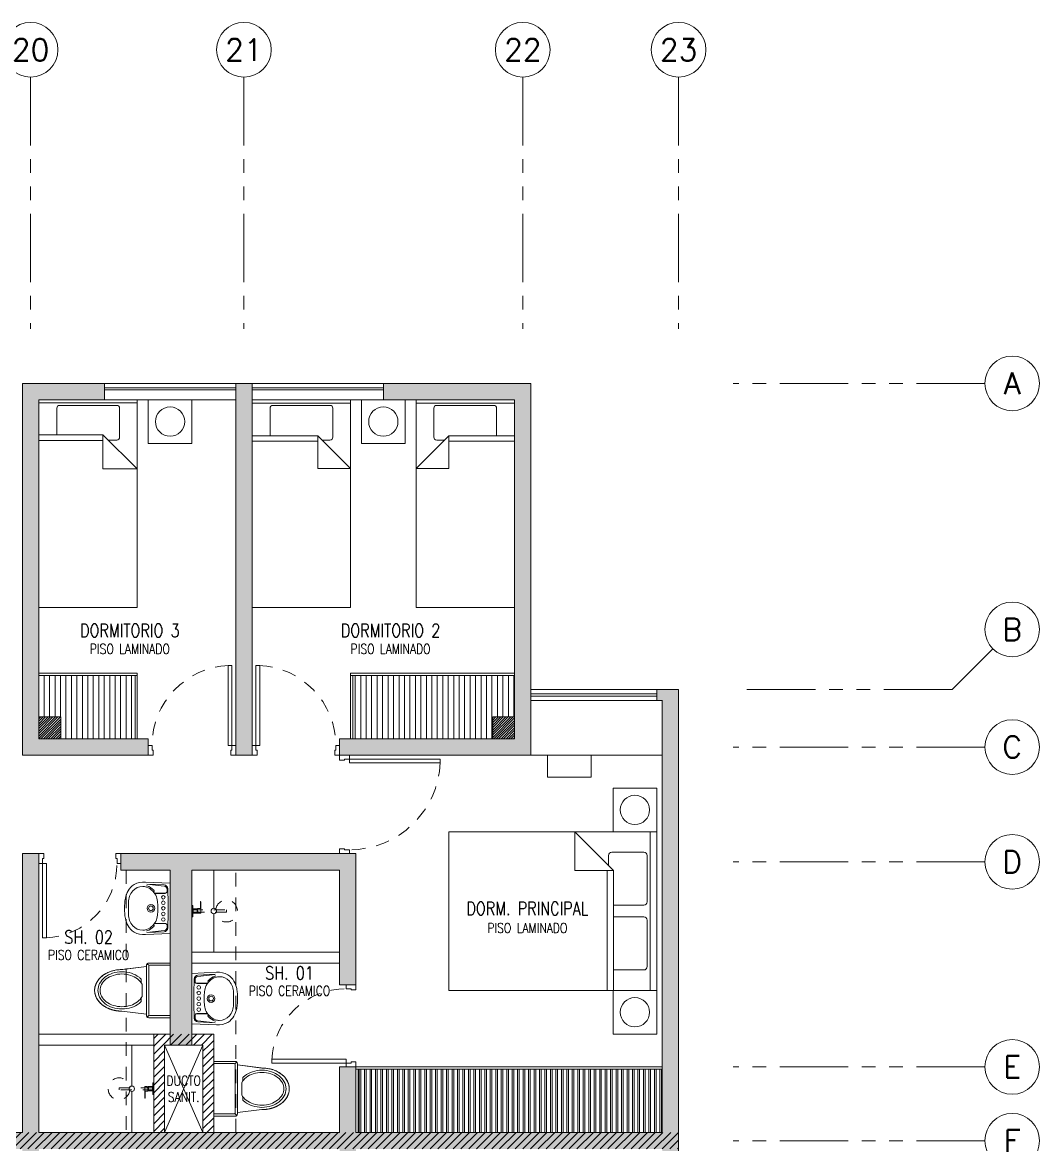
# Model space of a CAD drawing. Header units: millimetres. Extents: x 3765 to 3833, y 1327 to 1657.
# Drawn here: x 3812.52 to 3821.82, y 1438.63 to 1448.89 of the extents above; entities that cross this region are included whole.
import ezdxf
from ezdxf.enums import TextEntityAlignment as Align

# ---------------------------------------------------------------- set-up
doc = ezdxf.new("R2010")
doc.units = ezdxf.units.MM
for name, pattern in [('HIDDEN2', [0.1875, 0.125, -0.0625]), ('PHANTOM', [63.5, 31.75, -6.35, 6.35, -6.35, 6.35, -6.35]), ('PHANTOM2', [1.25, 0.625, -0.125, 0.125, -0.125, 0.125, -0.125]), ('X-REF_DP_Arquitectura$0$HIDDEN', [0.375, 0.25, -0.125])]:
    doc.linetypes.add(name, pattern=pattern)
doc.layers.get('0').update_dxf_attribs({"color": 251, "lineweight": 9})
doc.layers.get('DEFPOINTS').update_dxf_attribs({"color": 251, "lineweight": 9})
for name, color, linetype, lineweight in [('A-COTAS EXT', 251, 'Continuous', 13), ('A-EJES', 251, 'PHANTOM', 13), ('A-HATCH', 251, 'Continuous', 13), ('A-LINEAS', 251, 'Continuous', 13), ('A-MOBILIARIO', 251, 'Continuous', 13), ('A-MURO BAJO', 251, 'Continuous', 13), ('A-MUROS', 251, 'Continuous', 13), ('A-PROYECCIONES', 251, 'HIDDEN2', 13), ('A-SANITARIOS', 251, 'Continuous', 13), ('A-TEXTO-ACABADO PISO', 251, 'Continuous', 13), ('A-TEXTO-AMBIENTE', 251, 'Continuous', 13), ('A_20_Estructuras', 251, 'Continuous', 13), ('A_50_TextoAmbiente', 251, 'Continuous', 13), ('A_50_TextoIndicaciones', 251, 'Continuous', 13), ('A_50_Vigas', 251, 'X-REF_DP_Arquitectura$0$HIDDEN', 13), ('A_60_HatchEstructuras', 251, 'Continuous', 13), ('DLP_MOBILIARIO FIJO', 251, 'Continuous', 13), ('MURO CF 120', 251, 'Continuous', 13), ('MURO CF 60', 251, 'Continuous', 13)]:
    doc.layers.add(name, color=color, linetype=linetype, lineweight=lineweight)
doc.styles.add('ROMANS', font='romans.shx', dxfattribs={"width": 0.8})
pattern_1 = [(45, (-21.67, -43.67528), (-0.03535534, 0.03535534), [])]

# ---------------------------------------------------------------- blocks, each defined once
blk = doc.blocks.new('EF-TP')
at = {"layer": 'A_60_HatchEstructuras'}
h = blk.add_hatch(color=256, dxfattribs=at)
h.dxf.hatch_style = 1
h.paths.add_polyline_path([(43.85, -3.25), (42.85, -3.25), (42.85, -0.15), (43.45, -0.15), (43.45, 0), (42.7, 0), (42.7, -3.4), (43.85, -3.4)])
h.paths.add_polyline_path([(44.8, 0), (44.65, 0), (44.65, -3.4), (44.8, -3.4)])
h.paths.add_polyline_path([(47.35, 0), (46, 0), (46, -0.15), (47.2, -0.15), (47.2, -3.25), (45.6, -3.25), (45.6, -3.4), (47.35, -3.4)])
h = blk.add_hatch(color=256, dxfattribs=at)
h.dxf.hatch_style = 1
h.paths.add_polyline_path([(48.7, -2.8), (48.5, -2.8), (48.5, -2.9), (48.55, -2.9), (48.55, -6.85), (45.75, -6.85), (45.75, -6.25), (45.6, -6.25), (45.6, -6.85), (42.85, -6.85), (42.85, -4.3), (42.7, -4.3), (42.7, -6.85), (39.85, -6.85), (39.85, -7), (42.7, -7), (42.7, -9.55), (42.85, -9.55), (42.85, -7), (45.6, -7), (45.6, -7.6), (45.75, -7.6), (45.75, -7), (48.55, -7), (48.55, -10.95), (48.5, -10.95), (48.5, -11.05), (48.7, -11.05)])
h.paths.add_polyline_path([(45.75, -4.3), (43.6, -4.3), (43.6, -4.45), (44.05, -4.45), (44.05, -6.05), (44.25, -6.05), (44.25, -4.45), (45.6, -4.45), (45.6, -5.5), (45.75, -5.5)], flags=17)
h.paths.add_polyline_path([(45.75, -8.35), (45.603, -8.35), (45.6, -8.35), (45.6, -9.4), (44.25, -9.4), (44.25, -7.8), (44.05, -7.8), (44.05, -9.4), (43.6, -9.4), (43.6, -9.55), (45.75, -9.55)], flags=17)
at = {"elevation": 0}
for points in [[(44.35, -6.85), (44, -6.05)], [(44.35, -6.05), (44, -6.85)]]:
    blk.add_lwpolyline(points, dxfattribs=at)
at = {"layer": 'A_20_Estructuras'}
for points in [[(44.8, 0), (44.65, 0), (44.65, -3.4), (44.8, -3.4)], [(47.35, 0), (46, 0), (46, -0.15), (47.2, -0.15), (47.2, -3.25), (45.6, -3.25), (45.6, -3.4), (47.35, -3.4)], [(43.85, -3.25), (42.85, -3.25), (42.85, -0.15), (43.45, -0.15), (43.45, 0), (42.7, 0), (42.7, -3.4), (43.85, -3.4)], [(45.75, -4.3), (43.6, -4.3), (43.6, -4.45), (44.05, -4.45), (44.05, -6.05), (44.25, -6.05), (44.25, -4.45), (45.6, -4.45), (45.6, -5.5), (45.75, -5.5)]]:
    blk.add_lwpolyline(points, close=True, dxfattribs=at)
blk.add_lwpolyline([(48.7, -11.05), (48.7, -2.8), (48.5, -2.8), (48.5, -2.9), (48.55, -2.9), (48.55, -6.85), (45.75, -6.85), (45.75, -6.25), (45.6, -6.25), (45.6, -6.85), (42.85, -6.85), (42.85, -4.3), (42.7, -4.3), (42.7, -6.85), (39.85, -6.85), (39.85, -7)], dxfattribs=at)
at = {"layer": 'A_50_Vigas'}
for p, q in [((43.45, 0), (44.65, 0)), ((44.8, 0), (46, 0)), ((48.5, -2.8), (47.35, -2.8)), ((44.25, -6.05, 0), (44.35, -6.05, 0))]:
    blk.add_line(p, q, dxfattribs=at)
at = {"layer": 'A_50_Vigas', "elevation": 0}
blk.add_lwpolyline([(44, -6.85), (44, -6.05), (44.05, -6.05)], dxfattribs=at)
at = {"layer": 'A_50_Vigas'}
blk.add_lwpolyline([(44.25, -6.05), (44.35, -6.05), (44.35, -6.85)], dxfattribs=at)
blk = doc.blocks.new('TEXTO AMBIENTES PT')
at = {"layer": 'A-TEXTO-ACABADO PISO', "char_height": 0.09, "attachment_point": 2, "style": 'ROMANS'}
for s, insert in [('PISO LAMINADO', (43.682, -2.383)), ('PISO LAMINADO', (46.066, -2.383)), ('PISO LAMINADO', (47.317, -4.935)), ('PISO CERAMICO', (43.305, -5.181)), ('PISO CERAMICO', (45.142, -5.509))]:
    blk.add_mtext_dynamic_manual_height_columns(s, width=1.20225, gutter_width=12.5, heights=[0], dxfattribs=dict(at, insert=insert))
at = {"layer": 'A-TEXTO-AMBIENTE', "style": 'ROMANS', "width": 0.8}
for s, p in [('DORMITORIO 3', (43.682, -2.32)), ('DORMITORIO 2', (46.066, -2.32)), ('DORM. PRINCIPAL', (47.317, -4.862)), ('SH. 02', (43.305, -5.123)), ('SH. 01', (45.142, -5.451))]:
    blk.add_text(s, height=0.12, dxfattribs=at).set_placement(p, align=Align.CENTER)
blk = doc.blocks.new('Ejes_Torre C')
at = {"layer": 'A-COTAS EXT'}
blk.add_line((52.55, 11.05), (52.923, 11.423), dxfattribs=at)
at = {"layer": 'A-EJES', "linetype": 'PHANTOM2'}
for points in [[(44.125, 16.65), (44.125, 14.35)], [(46.075, 16.65), (46.075, 14.35)], [(48.625, 16.65), (48.625, 14.35)], [(50.05, 16.65), (50.05, 14.35)], [(52.85, 13.85), (50.55, 13.85)], [(52.55, 11.05), (50.55, 11.05)], [(52.85, 10.525), (50.55, 10.525)], [(52.85, 9.475), (50.55, 9.475)], [(52.85, 7.6), (50.55, 7.6)], [(52.85, 6.925), (50.55, 6.925)]]:
    blk.add_lwpolyline(points, dxfattribs=at)
at = {"layer": 'A-EJES', "linetype": 'Continuous'}
for centre in [(44.125, 16.9), (46.075, 16.9), (48.625, 16.9), (50.05, 16.9), (53.1, 13.85), (53.1, 11.6), (53.1, 10.525), (53.1, 9.475), (53.1, 7.6), (53.1, 6.925)]:
    blk.add_circle(centre, 0.25, dxfattribs=at)
at = {"layer": 'A-EJES', "linetype": 'Continuous', "style": 'ROMANS'}
for s, p in [('20', (44.125, 16.9)), ('21', (46.075, 16.9)), ('22', (48.625, 16.9)), ('23', (50.05, 16.9))]:
    blk.add_text(s, height=0.2, dxfattribs=at).set_placement(p, align=Align.MIDDLE_CENTER)
for s, p in [('A', (53.1, 13.85)), ('B', (53.1, 11.6)), ('C', (53.1, 10.525)), ('D', (53.1, 9.475)), ('E', (53.1, 7.6)), ('F', (53.1, 6.925))]:
    blk.add_text(s, height=0.2, rotation=0, dxfattribs=at).set_placement(p, align=Align.MIDDLE_CENTER)
blk = doc.blocks.new('TEXTO DUCTOS PT')
at = {"layer": 'A_50_TextoIndicaciones', "insert": (44.175, -6.45), "char_height": 0.09, "width": 0.4157, "attachment_point": 5, "style": 'ROMANS'}
blk.add_mtext('\\pxsm1,t16;DUCTO SANIT.', dxfattribs=at)
blk = doc.blocks.new('pisos superiores')
at = {"layer": 'DLP_MOBILIARIO FIJO'}
h = blk.add_hatch(dxfattribs=at)
h.set_pattern_fill('_USER', color=8, scale=0.05, angle=270, pattern_type=0)
h.set_pattern_definition([(270, (22.9, -6.524964), (0.05, -9e-18), [])])
h.paths.add_polyline_path([(22.95, -6.375), (20.15, -6.375), (20.15, -5.795), (22.95, -5.795)])
at = {"layer": 'A-MOBILIARIO'}
blk.add_lwpolyline([(21.75, -2.925), (21.75, -2.425), (22.95, -2.425), (22.95, -2.925)], close=True, dxfattribs=at)
at = {"layer": 'A-MUROS'}
for p, q in [((22.9, -2.325, 0), (23.1, -2.325, 0)), ((23.1, -2.325, 0), (23.1, -10.575, 0))]:
    blk.add_line(p, q, dxfattribs=at)
blk.add_lwpolyline([(22.9, -2.325), (22.9, -2.425), (22.95, -2.425), (22.95, -6.375), (20.15, -6.375)], dxfattribs=at)
at = {"layer": 'DLP_MOBILIARIO FIJO', "elevation": 0}
blk.add_lwpolyline([(20.15, -5.775), (20.15, -5.795), (22.95, -5.795), (22.95, -5.775)], close=True, dxfattribs=at)
at = {"layer": 'DLP_MOBILIARIO FIJO', "color": 8, "elevation": 0}
blk.add_lwpolyline([(22.95, -6.375), (20.15, -6.375), (20.15, -5.795), (22.95, -5.795)], close=True, dxfattribs=at)
blk = doc.blocks.new('TORRE F HATCH CORTAFUEGO')
at = {"layer": 'MURO CF 60'}
h = blk.add_hatch(dxfattribs=at)
h.set_pattern_fill('_USER', color=8, scale=0.05, angle=45, pattern_type=0)
h.set_pattern_definition(pattern_1)
h.paths.add_polyline_path([(-3.45, -42.1), (-2.9, -42.1), (-2.9, -42.2), (-3.45, -42.2)])
h = blk.add_hatch(dxfattribs=at)
h.set_pattern_fill('_USER', color=8, scale=0.05, angle=45, pattern_type=0)
h.set_pattern_definition(pattern_1)
h.paths.add_polyline_path([(-3.45, -43), (-3.35, -43), (-3.35, -42.2), (-3.45, -42.2)])
h = blk.add_hatch(dxfattribs=at)
h.set_pattern_fill('_USER', color=8, scale=0.05, angle=45, pattern_type=0)
h.set_pattern_definition(pattern_1)
h.paths.add_polyline_path([(-2.9, -43), (-3, -43), (-3, -42.2), (-2.9, -42.2)])
h = blk.add_hatch(dxfattribs=at)
h.set_pattern_fill('_USER', color=8, scale=0.05, angle=45, pattern_type=0)
h.set_pattern_definition(pattern_1)
h.paths.add_polyline_path([(-7.5, -43), (1.35, -43), (1.35, -43.15), (-7.5, -43.15)])
blk = doc.blocks.new('A$C77AB7FBD')
at = {"linetype": 'Continuous'}
for p, q in [((0, 0), (0, 1.9)), ((0.9, 1.9), (0, 1.9)), ((0.9, 1.87), (0, 1.87)), ((0.191, 1.849), (0.712, 1.849)), ((0.9, 0), (0.9, 1.9)), ((0.164, 1.57), (0.164, 1.822)), ((0.739, 1.822), (0.739, 1.558)), ((0.6, 1.57), (0, 1.57)), ((0.6, 1.27), (0.6, 1.57)), ((0.9, 1.27), (0.6, 1.57)), ((0.6, 1.52), (0, 1.52)), ((0.712, 1.532), (0.638, 1.532)), ((0.9, 1.27), (0.6, 1.27)), ((0.9, 0), (0, 0))]:
    blk.add_line(p, q, dxfattribs=at)
for centre, start, end in [((0.191, 1.822), 90, 180), ((0.712, 1.822), 0, 90), ((0.712, 1.558), 270, 0)]:
    blk.add_arc(centre, 0.0267, start, end, dxfattribs=at)
blk = doc.blocks.new('A$C2EBA15F5')
blk.add_lwpolyline([(0, 0.4), (0, 0), (0.4, 0), (0.4, 0.4)], close=True)
blk.add_circle((0.2, 0.2), 0.134)
blk = doc.blocks.new('CAMA PROYECCION')
for p, q in [((37.495, 40.642, 0), (37.495, 38.771, 0)), ((38.395, 40.642, 0), (37.495, 40.642, 0)), ((38.395, 38.771, 0), (38.395, 40.642, 0)), ((38.081, 39.374, 0), (38.395, 39.374, 0)), ((38.395, 39.374, 0), (38.081, 39.064, 0)), ((38.081, 39.064, 0), (38.081, 39.374, 0)), ((38.081, 39.113, 0), (37.495, 39.113, 0)), ((38.207, 39.111, 0), (38.127, 39.111, 0)), ((37.495, 39.064, 0), (38.081, 39.064, 0)), ((37.495, 38.742, 0), (37.495, 38.997, 0)), ((37.659, 39.064, 0), (37.659, 38.82, 0)), ((38.234, 38.82, 0), (38.234, 39.084, 0)), ((38.395, 38.742, 0), (38.395, 38.997, 0)), ((37.686, 38.794, 0), (38.207, 38.794, 0)), ((37.495, 38.771, 0), (38.395, 38.771, 0)), ((37.495, 38.742, 0), (38.395, 38.742, 0))]:
    blk.add_line(p, q)
at = {"elevation": 0}
blk.add_lwpolyline([(38.495, 38.742), (38.495, 39.142), (38.895, 39.142), (38.895, 38.742)], close=True, dxfattribs=at)
blk.add_circle((38.695, 38.942, 0), 0.134)
for centre, start, end in [((38.207, 39.084, 0), 0, 90), ((37.686, 38.82, 0), 180, 270), ((38.207, 38.82, 0), 270, 0)]:
    blk.add_arc(centre, 0.0267, start, end)
blk = doc.blocks.new('A$C3E6679A6')
for p, q in [((0, 1.904), (1.45, 1.904)), ((0, 1.844), (0, 1.904)), ((1.45, 1.904), (1.45, 1.844))]:
    blk.add_line(p, q)
at = {"linetype": 'Continuous'}
for p, q in [((0, 1.844), (1.45, 1.844)), ((0, 0.004), (0, 1.844)), ((0.187, 1.509), (0.187, 1.786)), ((0.217, 1.817), (0.641, 1.817)), ((0.672, 1.786), (0.672, 1.509)), ((0.778, 1.509), (0.778, 1.786)), ((0.809, 1.817), (1.233, 1.817)), ((1.263, 1.786), (1.263, 1.493)), ((1.45, 1.844), (1.45, 0.004)), ((0, 1.508), (1.095, 1.508)), ((1.095, 1.452), (0, 1.452)), ((1.45, 1.154), (1.095, 1.508)), ((1.095, 1.508), (1.095, 1.154)), ((1.233, 1.462), (1.142, 1.462)), ((1.095, 1.154), (1.45, 1.154)), ((1.45, 0.004), (0, 0.004))]:
    blk.add_line(p, q, dxfattribs=at)
for centre, start, end in [((0.217, 1.786), 90, 180), ((0.641, 1.786), 0, 90), ((0.809, 1.786), 90, 180), ((1.233, 1.786), 0, 90), ((1.233, 1.493), 270, 0)]:
    blk.add_arc(centre, 0.0306, start, end, dxfattribs=at)
at = {"layer": 'DEFPOINTS', "color": 0, "linetype": 'ByBlock'}
for p in [(0, 1.904), (0, 0)]:
    blk.add_point(p, dxfattribs=at)
blk = doc.blocks.new('SIFON JET_PLANTA')
for p, q in [((-0.215, 0.218, 0), (-0.44, 0.19, 0)), ((-0.215, -0.23, 0), (-0.215, 0.23, 0)), ((-0.209, 0.244, 0), (-0.192, 0.227, 0)), ((-0.195, 0.25, 0), (0, 0.25, 0)), ((-0.195, -0.22, 0), (-0.195, 0.22, 0)), ((-0.185, 0.23, 0), (0, 0.23, 0)), ((0, 0.25, 0), (0, -0.25, 0)), ((-0.265, 0.072, 0), (-0.265, 0.103, 0)), ((-0.255, -0.056, 0), (-0.255, 0.056, 0)), ((-0.265, -0.103, 0), (-0.265, -0.072, 0)), ((-0.215, -0.218, 0), (-0.44, -0.19, 0)), ((-0.209, -0.244, 0), (-0.192, -0.227, 0)), ((0, -0.25, 0), (-0.195, -0.25, 0)), ((0, -0.23, 0), (-0.185, -0.23, 0))]:
    blk.add_line(p, q)
at = {"extrusion": (-2.64698e-23, 6.61744e-24, -1)}
for p, q in [((-0.432, 0.191, 0), (-0.215, 0.218, 0)), ((-0.215, 0.232, 0), (-0.214, 0.236, 0)), ((-0.215, 0.228, 0), (-0.215, 0.232, 0)), ((-0.215, 0.223, 0), (-0.215, 0.228, 0)), ((-0.215, 0.218, 0), (-0.215, 0.223, 0)), ((-0.214, 0.236, 0), (-0.213, 0.239, 0)), ((-0.213, 0.239, 0), (-0.211, 0.242, 0)), ((-0.211, 0.242, 0), (-0.209, 0.244, 0)), ((-0.209, 0.244, 0), (-0.208, 0.245, 0)), ((-0.208, 0.245, 0), (-0.205, 0.247, 0)), ((-0.205, 0.247, 0), (-0.201, 0.249, 0)), ((-0.201, 0.249, 0), (-0.195, 0.25, 0)), ((-0.195, 0.25, 0), (-0.195, 0.25, 0)), ((-0.195, 0.25, 0), (-0.161, 0.25, 0)), ((-0.161, 0.25, 0), (-0.097, 0.25, 0)), ((-0.097, 0.25, 0), (-0.032, 0.25, 0)), ((-0.032, 0.25, 0), (0, 0.25, 0)), ((0, 0.25, 0), (0, -0.25, 0)), ((-0.65, 0.102, 0), (-0.645, 0.108, 0)), ((-0.645, 0.108, 0), (-0.639, 0.115, 0)), ((-0.639, 0.115, 0), (-0.633, 0.121, 0)), ((-0.633, 0.121, 0), (-0.63, 0.123, 0)), ((-0.63, 0.123, 0), (-0.625, 0.128, 0)), ((-0.625, 0.128, 0), (-0.621, 0.131, 0)), ((-0.621, 0.131, 0), (-0.617, 0.134, 0)), ((-0.617, 0.134, 0), (-0.611, 0.139, 0)), ((-0.611, 0.139, 0), (-0.606, 0.142, 0)), ((-0.606, 0.142, 0), (-0.6, 0.146, 0)), ((-0.6, 0.146, 0), (-0.596, 0.148, 0)), ((-0.596, 0.148, 0), (-0.591, 0.152, 0)), ((-0.591, 0.152, 0), (-0.586, 0.154, 0)), ((-0.586, 0.154, 0), (-0.579, 0.158, 0)), ((-0.579, 0.158, 0), (-0.569, 0.163, 0)), ((-0.569, 0.163, 0), (-0.552, 0.17, 0)), ((-0.552, 0.17, 0), (-0.546, 0.172, 0)), ((-0.546, 0.172, 0), (-0.538, 0.175, 0)), ((-0.538, 0.175, 0), (-0.535, 0.176, 0)), ((-0.535, 0.176, 0), (-0.526, 0.178, 0)), ((-0.526, 0.178, 0), (-0.522, 0.18, 0)), ((-0.522, 0.18, 0), (-0.515, 0.181, 0)), ((-0.515, 0.181, 0), (-0.508, 0.183, 0)), ((-0.508, 0.183, 0), (-0.502, 0.184, 0)), ((-0.502, 0.184, 0), (-0.486, 0.187, 0)), ((-0.486, 0.187, 0), (-0.476, 0.188, 0)), ((-0.476, 0.188, 0), (-0.473, 0.188, 0)), ((-0.473, 0.188, 0), (-0.464, 0.189, 0)), ((-0.464, 0.189, 0), (-0.455, 0.19, 0)), ((-0.455, 0.19, 0), (-0.449, 0.19, 0)), ((-0.449, 0.19, 0), (-0.44, 0.19, 0)), ((-0.44, 0.19, 0), (-0.432, 0.191, 0)), ((-0.69, 0.01, 0), (-0.689, 0.014, 0)), ((-0.69, 0.004, 0), (-0.69, 0.01, 0)), ((-0.69, 0, 0), (-0.69, 0.004, 0)), ((-0.689, 0.019, 0), (-0.688, 0.024, 0)), ((-0.689, 0.014, 0), (-0.689, 0.019, 0)), ((-0.688, 0.024, 0), (-0.687, 0.028, 0)), ((-0.688, 0.024, 0), (-0.688, 0.024, 0)), ((-0.687, 0.031, 0), (-0.685, 0.036, 0)), ((-0.687, 0.028, 0), (-0.687, 0.031, 0)), ((-0.685, 0.036, 0), (-0.684, 0.042, 0)), ((-0.685, 0.036, 0), (-0.685, 0.036, 0)), ((-0.684, 0.042, 0), (-0.682, 0.048, 0)), ((-0.684, 0.042, 0), (-0.684, 0.042, 0)), ((-0.682, 0.048, 0), (-0.68, 0.052, 0)), ((-0.68, 0.052, 0), (-0.679, 0.055, 0)), ((-0.679, 0.055, 0), (-0.678, 0.058, 0)), ((-0.678, 0.058, 0), (-0.674, 0.066, 0)), ((-0.674, 0.066, 0), (-0.672, 0.07, 0)), ((-0.674, 0.066, 0), (-0.674, 0.066, 0)), ((-0.672, 0.07, 0), (-0.671, 0.073, 0)), ((-0.671, 0.073, 0), (-0.669, 0.076, 0)), ((-0.669, 0.076, 0), (-0.667, 0.078, 0)), ((-0.667, 0.078, 0), (-0.665, 0.082, 0)), ((-0.665, 0.082, 0), (-0.663, 0.085, 0)), ((-0.663, 0.085, 0), (-0.661, 0.088, 0)), ((-0.661, 0.088, 0), (-0.657, 0.094, 0)), ((-0.657, 0.094, 0), (-0.653, 0.098, 0)), ((-0.657, 0.094, 0), (-0.657, 0.094, 0)), ((-0.653, 0.098, 0), (-0.65, 0.102, 0)), ((-0.653, 0.098, 0), (-0.653, 0.098, 0)), ((-0.69, -0.007, 0), (-0.69, 0, 0)), ((-0.69, -0.011, 0), (-0.69, -0.007, 0)), ((-0.689, -0.016, 0), (-0.69, -0.011, 0)), ((-0.688, -0.023, 0), (-0.689, -0.016, 0)), ((-0.688, -0.026, 0), (-0.688, -0.023, 0)), ((-0.687, -0.03, 0), (-0.688, -0.026, 0)), ((-0.686, -0.032, 0), (-0.687, -0.03, 0)), ((-0.685, -0.036, 0), (-0.686, -0.032, 0)), ((-0.684, -0.042, 0), (-0.685, -0.036, 0)), ((-0.683, -0.046, 0), (-0.684, -0.042, 0)), ((-0.681, -0.049, 0), (-0.683, -0.046, 0)), ((-0.68, -0.052, 0), (-0.681, -0.049, 0)), ((-0.679, -0.055, 0), (-0.68, -0.052, 0)), ((-0.678, -0.058, 0), (-0.679, -0.055, 0)), ((-0.677, -0.06, 0), (-0.678, -0.058, 0)), ((-0.675, -0.064, 0), (-0.677, -0.06, 0)), ((-0.672, -0.07, 0), (-0.675, -0.064, 0)), ((-0.671, -0.073, 0), (-0.672, -0.07, 0)), ((-0.668, -0.077, 0), (-0.671, -0.073, 0)), ((-0.665, -0.083, 0), (-0.668, -0.077, 0)), ((-0.662, -0.086, 0), (-0.665, -0.083, 0)), ((-0.66, -0.09, 0), (-0.662, -0.086, 0)), ((-0.655, -0.096, 0), (-0.66, -0.09, 0)), ((-0.649, -0.103, 0), (-0.655, -0.096, 0)), ((-0.646, -0.107, 0), (-0.649, -0.103, 0)), ((-0.64, -0.114, 0), (-0.646, -0.107, 0)), ((-0.638, -0.116, 0), (-0.64, -0.114, 0)), ((-0.635, -0.119, 0), (-0.638, -0.116, 0)), ((-0.634, -0.12, 0), (-0.635, -0.119, 0)), ((-0.635, -0.119, 0), (-0.635, -0.119, 0)), ((-0.632, -0.122, 0), (-0.634, -0.12, 0)), ((-0.63, -0.123, 0), (-0.632, -0.122, 0)), ((-0.632, -0.122, 0), (-0.632, -0.122, 0)), ((-0.629, -0.124, 0), (-0.63, -0.123, 0)), ((-0.628, -0.125, 0), (-0.629, -0.124, 0)), ((-0.626, -0.127, 0), (-0.628, -0.125, 0)), ((-0.625, -0.128, 0), (-0.626, -0.127, 0)), ((-0.623, -0.129, 0), (-0.625, -0.128, 0)), ((-0.625, -0.128, 0), (-0.625, -0.128, 0)), ((-0.622, -0.13, 0), (-0.623, -0.129, 0)), ((-0.621, -0.131, 0), (-0.622, -0.13, 0)), ((-0.62, -0.132, 0), (-0.621, -0.131, 0)), ((-0.619, -0.132, 0), (-0.62, -0.132, 0)), ((-0.618, -0.133, 0), (-0.619, -0.132, 0)), ((-0.617, -0.134, 0), (-0.618, -0.133, 0)), ((-0.615, -0.135, 0), (-0.617, -0.134, 0)), ((-0.614, -0.136, 0), (-0.615, -0.135, 0)), ((-0.612, -0.138, 0), (-0.614, -0.136, 0)), ((-0.609, -0.14, 0), (-0.612, -0.138, 0)), ((-0.607, -0.141, 0), (-0.609, -0.14, 0)), ((-0.606, -0.142, 0), (-0.607, -0.141, 0)), ((-0.604, -0.143, 0), (-0.606, -0.142, 0)), ((-0.602, -0.145, 0), (-0.604, -0.143, 0)), ((-0.6, -0.146, 0), (-0.602, -0.145, 0)), ((-0.599, -0.147, 0), (-0.6, -0.146, 0)), ((-0.596, -0.148, 0), (-0.599, -0.147, 0)), ((-0.595, -0.149, 0), (-0.596, -0.148, 0)), ((-0.594, -0.15, 0), (-0.595, -0.149, 0)), ((-0.592, -0.151, 0), (-0.594, -0.15, 0)), ((-0.59, -0.152, 0), (-0.592, -0.151, 0)), ((-0.587, -0.154, 0), (-0.59, -0.152, 0)), ((-0.583, -0.156, 0), (-0.587, -0.154, 0)), ((-0.578, -0.159, 0), (-0.583, -0.156, 0)), ((-0.576, -0.16, 0), (-0.578, -0.159, 0)), ((-0.574, -0.161, 0), (-0.576, -0.16, 0)), ((-0.57, -0.163, 0), (-0.574, -0.161, 0)), ((-0.568, -0.164, 0), (-0.57, -0.163, 0)), ((-0.566, -0.164, 0), (-0.568, -0.164, 0)), ((-0.564, -0.165, 0), (-0.566, -0.164, 0)), ((-0.561, -0.166, 0), (-0.564, -0.165, 0)), ((-0.56, -0.167, 0), (-0.561, -0.166, 0)), ((-0.557, -0.168, 0), (-0.56, -0.167, 0)), ((-0.554, -0.169, 0), (-0.557, -0.168, 0)), ((-0.551, -0.171, 0), (-0.554, -0.169, 0)), ((-0.549, -0.171, 0), (-0.551, -0.171, 0)), ((-0.546, -0.172, 0), (-0.549, -0.171, 0)), ((-0.545, -0.173, 0), (-0.546, -0.172, 0)), ((-0.543, -0.173, 0), (-0.545, -0.173, 0)), ((-0.541, -0.174, 0), (-0.543, -0.173, 0)), ((-0.538, -0.175, 0), (-0.541, -0.174, 0)), ((-0.535, -0.176, 0), (-0.538, -0.175, 0)), ((-0.538, -0.175, 0), (-0.538, -0.175, 0)), ((-0.532, -0.177, 0), (-0.535, -0.176, 0)), ((-0.53, -0.178, 0), (-0.532, -0.177, 0)), ((-0.527, -0.178, 0), (-0.53, -0.178, 0)), ((-0.524, -0.179, 0), (-0.527, -0.178, 0)), ((-0.527, -0.178, 0), (-0.527, -0.178, 0)), ((-0.522, -0.18, 0), (-0.524, -0.179, 0)), ((-0.518, -0.181, 0), (-0.522, -0.18, 0)), ((-0.515, -0.181, 0), (-0.518, -0.181, 0)), ((-0.512, -0.182, 0), (-0.515, -0.181, 0)), ((-0.509, -0.183, 0), (-0.512, -0.182, 0)), ((-0.507, -0.183, 0), (-0.509, -0.183, 0)), ((-0.502, -0.184, 0), (-0.507, -0.183, 0)), ((-0.497, -0.185, 0), (-0.502, -0.184, 0)), ((-0.495, -0.185, 0), (-0.497, -0.185, 0)), ((-0.497, -0.185, 0), (-0.497, -0.185, 0)), ((-0.494, -0.186, 0), (-0.495, -0.185, 0)), ((-0.492, -0.186, 0), (-0.494, -0.186, 0)), ((-0.488, -0.186, 0), (-0.492, -0.186, 0)), ((-0.486, -0.187, 0), (-0.488, -0.186, 0)), ((-0.482, -0.187, 0), (-0.486, -0.187, 0)), ((-0.481, -0.187, 0), (-0.482, -0.187, 0)), ((-0.478, -0.188, 0), (-0.481, -0.187, 0)), ((-0.476, -0.188, 0), (-0.478, -0.188, 0)), ((-0.473, -0.188, 0), (-0.476, -0.188, 0)), ((-0.469, -0.189, 0), (-0.473, -0.188, 0)), ((-0.465, -0.189, 0), (-0.469, -0.189, 0)), ((-0.464, -0.189, 0), (-0.465, -0.189, 0)), ((-0.465, -0.189, 0), (-0.465, -0.189, 0)), ((-0.462, -0.189, 0), (-0.464, -0.189, 0)), ((-0.459, -0.189, 0), (-0.462, -0.189, 0)), ((-0.457, -0.19, 0), (-0.459, -0.189, 0)), ((-0.455, -0.19, 0), (-0.457, -0.19, 0)), ((-0.452, -0.19, 0), (-0.455, -0.19, 0)), ((-0.449, -0.19, 0), (-0.452, -0.19, 0)), ((-0.447, -0.19, 0), (-0.449, -0.19, 0)), ((-0.443, -0.19, 0), (-0.447, -0.19, 0)), ((-0.44, -0.19, 0), (-0.443, -0.19, 0)), ((-0.215, -0.218, 0), (-0.44, -0.19, 0)), ((-0.215, -0.227, 0), (-0.215, -0.218, 0)), ((-0.215, -0.23, 0), (-0.215, -0.227, 0)), ((-0.215, -0.233, 0), (-0.215, -0.23, 0)), ((-0.214, -0.237, 0), (-0.215, -0.233, 0)), ((-0.213, -0.239, 0), (-0.214, -0.237, 0)), ((-0.214, -0.237, 0), (-0.214, -0.237, 0)), ((-0.211, -0.242, 0), (-0.213, -0.239, 0)), ((-0.213, -0.239, 0), (-0.213, -0.239, 0)), ((-0.209, -0.244, 0), (-0.211, -0.242, 0)), ((-0.211, -0.242, 0), (-0.211, -0.242, 0)), ((-0.211, -0.242, 0), (-0.211, -0.242, 0)), ((-0.207, -0.246, 0), (-0.209, -0.244, 0)), ((-0.209, -0.244, 0), (-0.209, -0.244, 0)), ((-0.209, -0.244, 0), (-0.209, -0.244, 0)), ((-0.203, -0.248, 0), (-0.207, -0.246, 0)), ((-0.207, -0.246, 0), (-0.207, -0.246, 0)), ((-0.2, -0.249, 0), (-0.203, -0.248, 0)), ((-0.203, -0.248, 0), (-0.203, -0.248, 0)), ((-0.195, -0.25, 0), (-0.2, -0.249, 0)), ((0, -0.25, 0), (-0.195, -0.25, 0))]:
    blk.add_line(p, q, dxfattribs=at)
at = {"elevation": 0}
for points in [[(-0.265, 0.103, 0.0362), (-0.284, 0.12, 0.08725), (-0.353, 0.156, 0.077598), (-0.44, 0.17, 0.077598), (-0.527, 0.156, 0.08725), (-0.596, 0.12, 0.105601), (-0.644, 0.063, 0.12364), (-0.66, 0, 0.12364), (-0.644, -0.063, 0.105601), (-0.596, -0.12, 0.08725), (-0.527, -0.156, 0.077598), (-0.44, -0.17, 0.077598)], [(-0.255, 0.056, 0.100268), (-0.297, 0.104, 0.08725), (-0.36, 0.137, 0.077598), (-0.44, 0.15, 0.077598), (-0.52, 0.137, 0.08725), (-0.583, 0.104, 0.105601), (-0.627, 0.053, 0.12364), (-0.64, 0, 0.12364), (-0.627, -0.053, 0.105601), (-0.583, -0.104, 0.08725), (-0.52, -0.137, 0.077598), (-0.44, -0.15, 0.077598)], [(-0.44, -0.15, 0.077598), (-0.36, -0.137, 0.08725), (-0.297, -0.104, 0.100268), (-0.255, -0.056, 0.12364)], [(-0.44, -0.17, 0.077598), (-0.353, -0.156, 0.08725), (-0.284, -0.12, 0.0362), (-0.265, -0.103, 0.12364)]]:
    blk.add_lwpolyline(points, format="xyb", dxfattribs=at)
for centre, radius, start, end in [((-0.195, 0.23, 0), 0.02, 90, 180), ((-0.185, 0.22, 0), 0.01, 90, 180), ((-0.494, -0.027, 0), 0.203, 127.2348, 151.4088), ((-0.461, -0.07, 0), 0.257, 107.4741, 127.2348), ((-0.44, -0.138, 0), 0.328, 90, 107.4741), ((-0.544, 0, 0), 0.146, 151.4088, 180), ((-0.544, 0, 0), 0.146, 180, 208.5912), ((-0.494, 0.027, 0), 0.203, 208.5912, 232.7652), ((-0.461, 0.07, 0), 0.257, 232.7652, 252.5259), ((-0.44, 0.138, 0), 0.328, 252.5259, 270), ((-0.195, -0.23, 0), 0.02, 180, 270), ((-0.185, -0.22, 0), 0.01, 180, 270)]:
    blk.add_arc(centre, radius, start, end)
blk = doc.blocks.new('BOWL-ITALGRIF_VARADERO_01')
for p, q in [((-0.203, -0.197), (-0.221, -0.038)), ((0.203, -0.197), (0.221, -0.038)), ((-0.14, -0.208), (-0.142, -0.108)), ((-0.137, -0.205), (-0.137, -0.112)), ((0.138, -0.205), (0.138, -0.112)), ((0.14, -0.208), (0.142, -0.108)), ((-0.175, -0.222), (-0.154, -0.222)), ((0.175, -0.222), (0.154, -0.222))]:
    blk.add_line(p, q)
for points in [[(-0.092, 0.159, -0.02989), (-0.046, 0.165, -0.007822), (0.046, 0.165, -0.02989), (0.092, 0.159, -0.091737), (0.16, 0.134, -0.112496), (0.218, 0.079, -0.147885), (0.24, -0.026), (0.23, -0.25), (-0.23, -0.25), (-0.24, -0.026, -0.147885), (-0.218, 0.079, -0.112496), (-0.16, 0.134, -0.091737)], [(-0.05, -0.136, -0.062677), (-0.105, -0.125, -0.110639), (-0.158, -0.091, -0.120976), (-0.195, -0.034, -0.061198), (-0.2, 0, -0.21707), (-0.159, 0.092, -0.174983), (-0.055, 0.13, -0.010618), (0, 0.131, -0.010618), (0.055, 0.13, -0.174983), (0.159, 0.092, -0.21707), (0.2, 0, -0.061198), (0.195, -0.034, -0.120976), (0.158, -0.091, -0.110639), (0.105, -0.125, -0.062677), (0.05, -0.136, -0.017583), (0, -0.138, -0.017583)]]:
    blk.add_lwpolyline(points, format="xyb", close=True)
for points in [[(-0.222, -0.038), (-0.214, -0.195, 0.390823), (-0.181, -0.229, 0.017524), (0.181, -0.229, 0.390823), (0.214, -0.195), (0.222, -0.038)], [(-0.207, -0.035, 0.005), (-0.206, -0.038, 0.121292), (-0.166, -0.1, 0.007977), (-0.162, -0.103)], [(0.207, -0.035, -0.005), (0.206, -0.038, -0.121292), (0.166, -0.1, -0.007977), (0.162, -0.103)]]:
    blk.add_lwpolyline(points, format="xyb")
for centre, radius in [((0, -0.075), 0.035), ((0, -0.075), 0.0215), ((-0.101, -0.188), 0.0165), ((-0.051, -0.188), 0.0165), ((0, -0.188), 0.0165), ((0.051, -0.188), 0.0165), ((0.102, -0.188), 0.0165)]:
    blk.add_circle(centre, radius)
for centre, radius, start, end in [((-0.158, -0.099), 0.006, 226.6431, 46.6431), ((0.158, -0.099), 0.006, 133.3569, 313.3569), ((-0.175, -0.194), 0.028, 186.3111, 270), ((-0.154, -0.205), 0.017, 270, 0), ((-0.14, -0.108), 0.002, 54.3619, 181.1374), ((-0.135, -0.112), 0.002, 56.7109, 180), ((0.105, -0.125), 9.094947017729287e-16, 0, 217.6714), ((0.136, -0.112), 0.002, 0, 123.2891), ((0.155, -0.205), 0.017, 180, 270), ((0.14, -0.108), 0.002, 358.8626, 125.6381), ((0.175, -0.194), 0.028, 270, 353.6889), ((-0.154, -0.208), 0.014, 270, 1.1374), ((0.154, -0.208), 0.014, 178.8626, 270)]:
    blk.add_arc(centre, radius, start, end)
blk = doc.blocks.new('*U109')
for p, q in [((0.01, 0.705), (0.01, 0.75)), ((0.1, 0.715), (0.1, 0.75)), ((0.055, 0.705), (0.01, 0.705)), ((0.1, 0.715), (0.055, 0.715)), ((0.055, 0.705), (0.055, 0.715)), ((0.055, 0.045), (0.01, 0.045)), ((0.01, 0.045), (0.01, 0)), ((0.055, 0.045), (0.055, 0.035)), ((0.1, 0.035), (0.055, 0.035)), ((0.1, 0.035), (0.1, 0))]:
    blk.add_line(p, q)
blk.add_lwpolyline([(0.78, 0.07), (0.78, 0.035), (0.1, 0.035), (0.1, 0.07)], close=True)
at = {"color": 7, "linetype": 'HIDDEN2'}
blk.add_arc((0.1, 0.034), 0.681, 2.2301, 89.9672, dxfattribs=at)
blk = doc.blocks.new('*U86')
for p, q in [((0.01, 0.855), (0.01, 0.9)), ((0.055, 0.855), (0.01, 0.855)), ((0.1, 0.865), (0.055, 0.865)), ((0.055, 0.855), (0.055, 0.865)), ((0.1, 0.865), (0.1, 0.9)), ((0.055, 0.045), (0.01, 0.045)), ((0.01, 0.045), (0.01, 0)), ((0.055, 0.045), (0.055, 0.035)), ((0.1, 0.035), (0.055, 0.035)), ((0.1, 0.035), (0.1, 0))]:
    blk.add_line(p, q)
blk.add_lwpolyline([(0.93, 0.07), (0.93, 0.035), (0.1, 0.035), (0.1, 0.07)], close=True)
at = {"color": 7, "linetype": 'HIDDEN2'}
blk.add_arc((0.1, 0.034), 0.831, 2.2301, 89.9672, dxfattribs=at)
blk = doc.blocks.new('*U87')
for p, q in [((0.01, 0.755), (0.01, 0.8)), ((0.055, 0.755), (0.01, 0.755)), ((0.1, 0.765), (0.055, 0.765)), ((0.055, 0.755), (0.055, 0.765)), ((0.1, 0.765), (0.1, 0.8)), ((0.055, 0.045), (0.01, 0.045)), ((0.01, 0.045), (0.01, 0)), ((0.055, 0.045), (0.055, 0.035)), ((0.1, 0.035), (0.055, 0.035)), ((0.1, 0.035), (0.1, 0))]:
    blk.add_line(p, q)
blk.add_lwpolyline([(0.83, 0.07), (0.83, 0.035), (0.1, 0.035), (0.1, 0.07)], close=True)
at = {"color": 7, "linetype": 'HIDDEN2'}
blk.add_arc((0.1, 0.034), 0.731, 2.2301, 89.9672, dxfattribs=at)
blk = doc.blocks.new('ducha marsano')
at = {"linetype": 'HIDDEN2', "ltscale": 0.5, "extrusion": (-4.9425e-10, -7.91123e-10, -1)}
for p, q in [((-0.01, 0), (0.01, 0)), ((0.01, 0), (0.01, -0.316)), ((-0.02, -0.08), (-0.02, -0.06)), ((0.021, -0.082), (-0.019, -0.082)), ((-0.015, -0.058), (-0.016, -0.058)), ((-0.01, -0.316), (-0.01, 0)), ((0.022, -0.052), (0, -0.052)), ((0.025, -0.082), (0.021, -0.082)), ((0.022, -0.052), (0.022, -0.063)), ((0.022, -0.068), (0.022, -0.077)), ((0.022, -0.077), (0.025, -0.077)), ((0.025, -0.077), (0.077, -0.077)), ((0.077, -0.082), (0.025, -0.082)), ((0.077, -0.077), (0.082, -0.077)), ((0.082, -0.082), (0.077, -0.082)), ((0.082, -0.077), (0.084, -0.077)), ((0.082, -0.077), (0.082, -0.077)), ((0.084, -0.082), (0.082, -0.082)), ((0.082, -0.082), (0.082, -0.082)), ((0.086, -0.078), (0.086, -0.08)), ((0.01, -0.316), (-0.01, -0.316))]:
    blk.add_line(p, q, dxfattribs=at)
for centre, radius, start, end in [((0.019, -0.08), 0.0015, 270, 360), ((0, -0.046), 0.02, 323.9581, 354.9298), ((0, -0.046), 0.02, 185.0702, 195.2705), ((-0.084, -0.078), 0.0015, 90, 180), ((-0.084, -0.08), 0.0015, 180, 270), ((0, -0.316), 0.1, 95.7392, 84.2608)]:
    blk.add_arc(centre, radius, start, end, dxfattribs=at)
at = {"linetype": 'HIDDEN2', "ltscale": 0.5, "extrusion": (-4.94252e-10, -7.91124e-10, -1)}
blk.add_ellipse((0, -0.052), major_axis=(-0.0225, -0.0095), ratio=0.001448, start_param=0.425436, end_param=1.567366, dxfattribs=at)
at = {"linetype": 'HIDDEN2', "ltscale": 0.5}
for points, degree in [([(-0.031, 0), (0, 0), (0.03, 0)], 2), ([(0.03, 0), (0.041, 0), (0.052, 0)], 2), ([(0.052, 0), (0.052, -0.004), (0.052, -0.008)], 2), ([(-0.053, 0), (-0.053, -0.004), (-0.053, -0.008)], 2), ([(-0.053, 0), (-0.042, 0), (-0.031, 0)], 2), ([(-0.053, -0.008), (-0.053, -0.008), (-0.053, -0.008)], 2), ([(0.03, -0.008), (0, -0.008), (-0.031, -0.008)], 2), ([(-0.022, -0.008), (-0.022, -0.009), (-0.022, -0.011)], 2), ([(-0.021, -0.011), (-0.007, -0.011), (0.007, -0.011), (0.021, -0.011)], 3), ([(-0.02, -0.011), (-0.02, -0.029), (-0.02, -0.048)], 2), ([(-0.02, -0.048), (0, -0.048), (0.02, -0.048)], 2), ([(0.02, -0.011), (0.02, -0.029), (0.02, -0.048)], 2), ([(0.022, -0.008), (0.022, -0.009), (0.022, -0.011)], 2)]:
    blk.add_open_spline(points, degree=degree, dxfattribs=at)
for points, weights in [([(-0.053, -0.008), (-0.053, -0.008), (-0.053, -0.008)], [1, 0.990847086912, 0.982266230892]), ([(-0.052, -0.008), (-0.053, -0.008), (-0.053, -0.008)], [1, 0.707106781193, 1]), ([(-0.022, -0.011), (-0.022, -0.011), (-0.021, -0.011)], [1, 0.70710678154, 1]), ([(-0.02, -0.048), (-0.02, -0.048), (-0.02, -0.048)], [1, 0.707106780138, 1]), ([(0.02, -0.048), (0.02, -0.048), (0.02, -0.048)], [1, 0.707106779703, 1]), ([(0.021, -0.011), (0.021, -0.011), (0.021, -0.011)], [1, 0.992411795776, 1]), ([(0.052, -0.008), (0.052, -0.008), (0.052, -0.008)], [1, 0.992411795771, 1])]:
    blk.add_rational_spline(points, weights, degree=2, dxfattribs=at)
for points, knots in [([(-0.031, -0.008), (-0.033, -0.008), (-0.037, -0.008), (-0.042, -0.008), (-0.046, -0.008), (-0.049, -0.008), (-0.051, -0.008), (-0.052, -0.008), (-0.052, -0.008)], [0, 0, 0, 0, 8.104572, 12.495263, 16.885954, 21.276645, 25.667336, 33.771908, 33.771908, 33.771908, 33.771908]), ([(0.022, -0.068), (0.022, -0.068), (0.022, -0.068), (0.022, -0.068), (0.022, -0.068), (0.022, -0.067), (0.022, -0.067), (0.022, -0.066), (0.022, -0.066), (0.022, -0.065), (0.022, -0.065), (0.022, -0.064), (0.022, -0.064), (0.022, -0.063), (0.022, -0.063), (0.022, -0.063), (0.022, -0.063), (0.022, -0.063)], [0.4148436, 0.4148436, 0.4148436, 0.4148436, 0.5185541, 0.5185541, 0.6222645, 0.6222645, 0.7259759, 0.7259759, 0.8296873, 0.8296873, 0.9333987, 0.9333987, 1.03711, 1.03711, 1.1408205, 1.1408205, 1.2445309, 1.2445309, 1.2445309, 1.2445309]), ([(0.052, -0.008), (0.052, -0.008), (0.051, -0.008), (0.049, -0.008), (0.046, -0.008), (0.042, -0.008), (0.037, -0.008), (0.033, -0.008), (0.03, -0.008)], [0, 0, 0, 0, 8.104572, 12.495263, 16.885954, 21.276645, 25.667336, 33.771908, 33.771908, 33.771908, 33.771908])]:
    blk.add_open_spline(points, degree=3, knots=knots, dxfattribs=at)
for points, weights, degree, knots in [([(0.021, -0.011), (0.021, -0.011), (0.021, -0.011), (0.021, -0.011), (0.021, -0.011), (0.022, -0.011), (0.022, -0.011)], [0.918641037743, 0.918640949346, 0.918640860949, 0.918640772552, 0.789223156395, 0.789223156395, 0.918640772552], 3, [0.1238988, 0.1238988, 0.1238988, 0.1238988, 0.1238993, 0.1238993, 0.1238993, 0.78603, 0.78603, 0.78603, 0.78603]), ([(0.052, -0.008), (0.052, -0.008), (0.052, -0.008), (0.052, -0.008), (0.052, -0.008)], [0.918641037749, 0.918640905153, 0.918640772558, 0.724517853988, 0.918640772558], 2, [0.1238988, 0.1238988, 0.1238988, 0.1238993, 0.1238993, 0.7860311, 0.7860311, 0.7860311])]:
    blk.add_rational_spline(points, weights, degree=degree, knots=knots, dxfattribs=at)
blk = doc.blocks.new('DPTO 65')
at = {"layer": 'A-HATCH'}
h = blk.add_hatch(dxfattribs=at)
h.set_pattern_fill('ANSI31', color=256, scale=0.005)
h.set_pattern_definition([(45, (-52.640968, -4.05), (-0.01122532, 0.01122532), [])])
h.paths.add_polyline_path([(-5.85, 3.95), (-5.65, 3.95), (-5.65, 3.75), (-5.85, 3.75)])
h = blk.add_hatch(dxfattribs=at)
h.set_pattern_fill('ANSI31', color=256, scale=0.005)
h.set_pattern_definition([(45, (-50.050001, -4.05), (-0.01122532, 0.01122532), [])])
h.paths.add_polyline_path([(-1.5, 3.95), (-1.7, 3.95), (-1.7, 3.75), (-1.5, 3.75)])
at = {"layer": 'DLP_MOBILIARIO FIJO'}
h = blk.add_hatch(dxfattribs=at)
h.set_pattern_fill('_USER', color=8, scale=0.05, angle=270, pattern_type=0)
h.set_pattern_definition([(270, (-65.03, 33.379965), (0.05, -9e-18), [])])
h.paths.add_polyline_path([(-5.85, 4.33), (-4.97, 4.33), (-4.97, 3.75), (-5.65, 3.75), (-5.65, 3.95), (-5.85, 3.95)])
h = blk.add_hatch(dxfattribs=at)
h.set_pattern_fill('_USER', color=8, scale=0.05, angle=270, pattern_type=0)
h.set_pattern_definition([(270, (-9542.434857, -4941.215817), (0.05, -9e-18), [])])
h.paths.add_polyline_path([(-1.5, 4.33), (-1.5, 3.95), (-1.7, 3.95), (-1.7, 3.75), (-2.98, 3.75), (-2.98, 4.33)])
h = blk.add_hatch(dxfattribs=at)
h.set_pattern_fill('_USER', color=8, scale=0.05, angle=270, pattern_type=0)
h.set_pattern_definition([(270, (-9543.784857, -4937.615817), (0.05, -9e-18), [])])
h.paths.add_polyline_path([(-0.15, 0.15), (-2.93, 0.15), (-2.93, 0.73), (-0.15, 0.73)])
at = {"layer": 'A-LINEAS'}
for p, q in [((-4.25, 2.55), (-4.25, 2.2)), ((-4.25, 2.15), (-4.25, 1.8)), ((-5, 0.95), (-5, 0.575)), ((-4.35, 0.95), (-4.7, 0.15)), ((-4.35, 0.15), (-4.7, 0.95)), ((-5, 0.525), (-5, 0.15))]:
    blk.add_line(p, q, dxfattribs=at)
for centre in [(-4.25, 2.175), (-5, 0.55, 0)]:
    blk.add_circle(centre, 0.025, dxfattribs=at)
at = {"layer": 'A-MOBILIARIO'}
for points in [[(-1.35, 3.6), (-1.35, 4.1), (-0.15, 4.1), (-0.15, 3.6)], [(-0.8, 3.4), (-0.8, 3.6), (-1.2, 3.6), (-1.2, 3.4)]]:
    blk.add_lwpolyline(points, close=True, dxfattribs=at)
at = {"layer": 'A-MURO BAJO'}
for p, q in [((-4.05, 7), (-5.25, 7)), ((-2.7, 7), (-3.9, 7)), ((-4.05, 6.85), (-5.25, 6.85)), ((-2.7, 6.85), (-3.9, 6.85)), ((-0.2, 4.2), (-1.35, 4.2)), ((-0.2, 4.1), (-1.35, 4.1)), ((-4.45, 1.8), (-3.1, 1.8)), ((-4.45, 1.7), (-3.1, 1.7)), ((-4.8, 1.05), (-5.85, 1.05)), ((-4.8, 0.95), (-5.85, 0.95))]:
    blk.add_line(p, q, dxfattribs=at)
at = {"layer": 'A-MUROS'}
for p, q in [((-6, 7), (-5.25, 7)), ((-6, 3.6), (-6, 7)), ((-5.25, 6.85), (-5.25, 7)), ((-4.05, 7), (-3.9, 7)), ((-4.05, 3.6), (-4.05, 7)), ((-3.9, 3.6), (-3.9, 7)), ((-2.7, 7), (-1.35, 7)), ((-2.7, 6.85), (-2.7, 7)), ((-1.35, 3.6), (-1.35, 7)), ((-5.85, 6.85), (-5.25, 6.85)), ((-5.85, 3.95), (-5.85, 6.85)), ((-2.7, 6.85), (-1.5, 6.85)), ((-1.5, 3.95), (-1.5, 6.85)), ((-0.2, 4.1), (-0.2, 4.2)), ((-0.2, 4.2), (-0.15, 4.2)), ((-0.15, 4.1), (-0.2, 4.1)), ((-5.65, 3.95), (-5.85, 3.95)), ((-5.65, 3.75), (-5.65, 3.95)), ((-1.7, 3.75), (-1.7, 3.95)), ((-1.7, 3.95), (-1.5, 3.95)), ((-5.65, 3.75), (-4.85, 3.75)), ((-4.85, 3.6), (-4.85, 3.75)), ((-3.1, 3.75), (-1.7, 3.75)), ((-3.1, 3.6), (-3.1, 3.75)), ((-6, 3.6), (-4.85, 3.6)), ((-4.05, 3.6), (-3.9, 3.6)), ((-3.1, 3.6), (-1.35, 3.6)), ((-5.85, 2.7), (-6, 2.7)), ((-6, 2.7), (-6, 0.15)), ((-5.85, 0.15), (-5.85, 2.7)), ((-2.95, 2.7), (-5.1, 2.7)), ((-5.1, 2.7), (-5.1, 2.55)), ((-2.95, 1.5), (-2.95, 2.7)), ((-5.1, 2.55), (-4.65, 2.55)), ((-4.65, 2.55), (-4.65, 1.05)), ((-4.45, 1.05), (-4.45, 2.55)), ((-4.45, 2.55), (-3.1, 2.55)), ((-3.1, 2.55), (-3.1, 1.5)), ((-2.95, 1.5), (-3.097, 1.5)), ((-4.65, 1.05), (-4.8, 1.05)), ((-4.8, 1.05), (-4.8, 0.15)), ((-4.25, 1.05), (-4.45, 1.05)), ((-4.25, 0.15), (-4.25, 1.05)), ((-3.1, 0.15), (-3.1, 0.75)), ((-3.1, 0.75), (-2.95, 0.75)), ((-2.95, 0.75), (-2.95, 0.15)), ((-4.8, 0.15), (-5.85, 0.15)), ((-4.25, 0.15), (-3.1, 0.15)), ((-2.95, 0.15), (-0.15, 0.15))]:
    blk.add_line(p, q, dxfattribs=at)
at = {"layer": 'A-MUROS', "elevation": 0}
blk.add_lwpolyline([(-4.7, 0.95), (-4.35, 0.95), (-4.35, 0.15), (-4.7, 0.15)], close=True, dxfattribs=at)
at = {"layer": 'A-PROYECCIONES'}
for p, q in [((-5.05, 2.55), (-5.05, 0.15)), ((-4.05, 0.15), (-4.05, 2.55))]:
    blk.add_line(p, q, dxfattribs=at)
at = {"layer": 'DLP_MOBILIARIO FIJO'}
for p, q in [((-4.05, 6.96), (-5.25, 6.96)), ((-4.05, 6.94), (-5.25, 6.94)), ((-3.9, 6.96), (-2.7, 6.96)), ((-3.9, 6.94), (-2.7, 6.94)), ((-0.2, 4.16), (-1.35, 4.16)), ((-0.2, 4.14), (-1.35, 4.14))]:
    blk.add_line(p, q, dxfattribs=at)
at = {"layer": 'DLP_MOBILIARIO FIJO', "elevation": 0}
for points in [[(-4.95, 4.35), (-4.95, 4.33), (-5.85, 4.33), (-5.85, 4.35)], [(-4.97, 3.75), (-4.95, 3.75), (-4.95, 4.33), (-4.97, 4.33)], [(-3, 4.35), (-3, 4.33), (-1.5, 4.33), (-1.5, 4.35)], [(-2.98, 3.75), (-3, 3.75), (-3, 4.33), (-2.98, 4.33)], [(-2.95, 0.75), (-2.95, 0.73), (-0.15, 0.73), (-0.15, 0.75)]]:
    blk.add_lwpolyline(points, close=True, dxfattribs=at)
at = {"layer": 'DLP_MOBILIARIO FIJO', "color": 8}
for points in [[(-5.85, 3.75), (-4.97, 3.75), (-4.97, 4.33), (-5.85, 4.33)], [(-1.5, 3.75), (-2.98, 3.75), (-2.98, 4.33), (-1.5, 4.33)]]:
    blk.add_lwpolyline(points, close=True, dxfattribs=at)
at = {"layer": 'DLP_MOBILIARIO FIJO', "color": 8, "elevation": 0}
blk.add_lwpolyline([(-0.15, 0.15), (-2.93, 0.15), (-2.93, 0.73), (-0.15, 0.73)], close=True, dxfattribs=at)
at = {"layer": 'A-MOBILIARIO'}
for name, p, xscale, rotation in [('CAMA PROYECCION', (-43.345, 45.592, 0), -1, 180), ('*U87', (-3.9, 3.59), -1.000000000000015, 270), ('*U86', (-3.11, 3.6), -1, 180)]:
    blk.add_blockref(name, p, dxfattribs=dict(at, xscale=xscale, rotation=rotation))
blk.add_blockref('A$C77AB7FBD', (-3.9, 4.95), dxfattribs=at)
at = {"layer": 'A-MOBILIARIO', "extrusion": (0, 0, -1), "xscale": -1, "zscale": -1}
blk.add_blockref('A$C2EBA15F5', (2.9, 6.45), dxfattribs=at)
at = {"layer": 'A-MOBILIARIO', "xscale": -1}
for name, p in [('A$C77AB7FBD', (-1.5, 4.95)), ('A$C2EBA15F5', (-0.2, 2.9)), ('*U109', (-2.94, 0.75, 0))]:
    blk.add_blockref(name, p, dxfattribs=at)
at = {"layer": 'A-MOBILIARIO'}
for name, p, rotation in [('*U87', (-4.05, 3.59), 90), ('*U109', (-5.85, 2.71), 270), ('A$C2EBA15F5', (-0.2, 1.45), 180)]:
    blk.add_blockref(name, p, dxfattribs=dict(at, rotation=rotation))
at = {"layer": 'A-MOBILIARIO', "extrusion": (0, 0, -1), "zscale": -1.000000000000004, "rotation": 90}
blk.add_blockref('A$C3E6679A6', (2.104, 1.45), dxfattribs=at)
at = {"layer": 'A-SANITARIOS'}
for p, xscale, rotation in [((-4.9, 2.2, 0), -1.000000000000028, 90), ((-4.2, 1.375, 0), -1.000000000000002, 270)]:
    blk.add_blockref('BOWL-ITALGRIF_VARADERO_01', p, dxfattribs=dict(at, xscale=xscale, rotation=rotation))
at = {"layer": 'A-SANITARIOS', "extrusion": (7.91123e-10, -4.9425e-10, -1), "xscale": -0.9999999999999712, "rotation": 269.9999992996428}
blk.add_blockref('ducha marsano', (4.45, 2.175, 0), dxfattribs=at)
at = {"layer": 'A-SANITARIOS', "extrusion": (-3.60286e-08, -4.49068e-08, 1), "rotation": 1.331223285225883e-06}
blk.add_blockref('SIFON JET_PLANTA', (-4.65, 1.45, 0), dxfattribs=at)
at = {"layer": 'A-SANITARIOS', "extrusion": (-3.60286e-08, 4.49068e-08, -1), "zscale": -1, "rotation": 1.331223222925989e-06}
blk.add_blockref('SIFON JET_PLANTA', (4.25, 0.55, 0), dxfattribs=at)
at = {"layer": 'A-SANITARIOS', "extrusion": (-7.91123e-10, 4.9425e-10, -1), "xscale": -0.9999999999999727, "rotation": 89.99999929964281}
blk.add_blockref('ducha marsano', (4.8, 0.55, 0), dxfattribs=at)
blk = doc.blocks.new('N.01')
at = {"layer": 'A-MUROS', "elevation": 0}
for points in [[(27.1, 2.3), (27.1, 2.3), (27.25, 2.3), (27.25, 10.55), (27.1, 10.55)], [(27.1, 10.452), (27.1, 6.5)]]:
    blk.add_lwpolyline(points, dxfattribs=at)
blk = doc.blocks.new('TC_PT')
blk.add_blockref('N.01', (22.8, -2.3, 0))
blk.add_blockref('DPTO 65', (50.05, 4.05))

msp = doc.modelspace()

# ---------------------------------------------------------------- block references
msp.add_blockref('EF-TP', (3769.822, 1445.588))
at = {"layer": 'A-EJES'}
msp.add_blockref('Ejes_Torre C', (3768.472, 1431.738), dxfattribs=at)
at = {"layer": 'A-MURO BAJO'}
msp.add_blockref('pisos superiores', (3795.422, 1445.113), dxfattribs=at)
at = {"layer": 'A_50_TextoAmbiente'}
msp.add_blockref('TEXTO AMBIENTES PT', (3769.822, 1445.588), dxfattribs=at)
at = {"layer": 'A_50_TextoIndicaciones'}
msp.add_blockref('TEXTO DUCTOS PT', (3769.822, 1445.588), dxfattribs=at)
at = {"layer": 'MURO CF 120', "color": 251}
msp.add_blockref('TORRE F HATCH CORTAFUEGO', (3817.172, 1481.738), dxfattribs=at)

# ---------------------------------------------------------------- next in the draw order: block references
msp.add_blockref('TC_PT', (3768.472, 1434.538))

doc.saveas('drawing.dxf')
